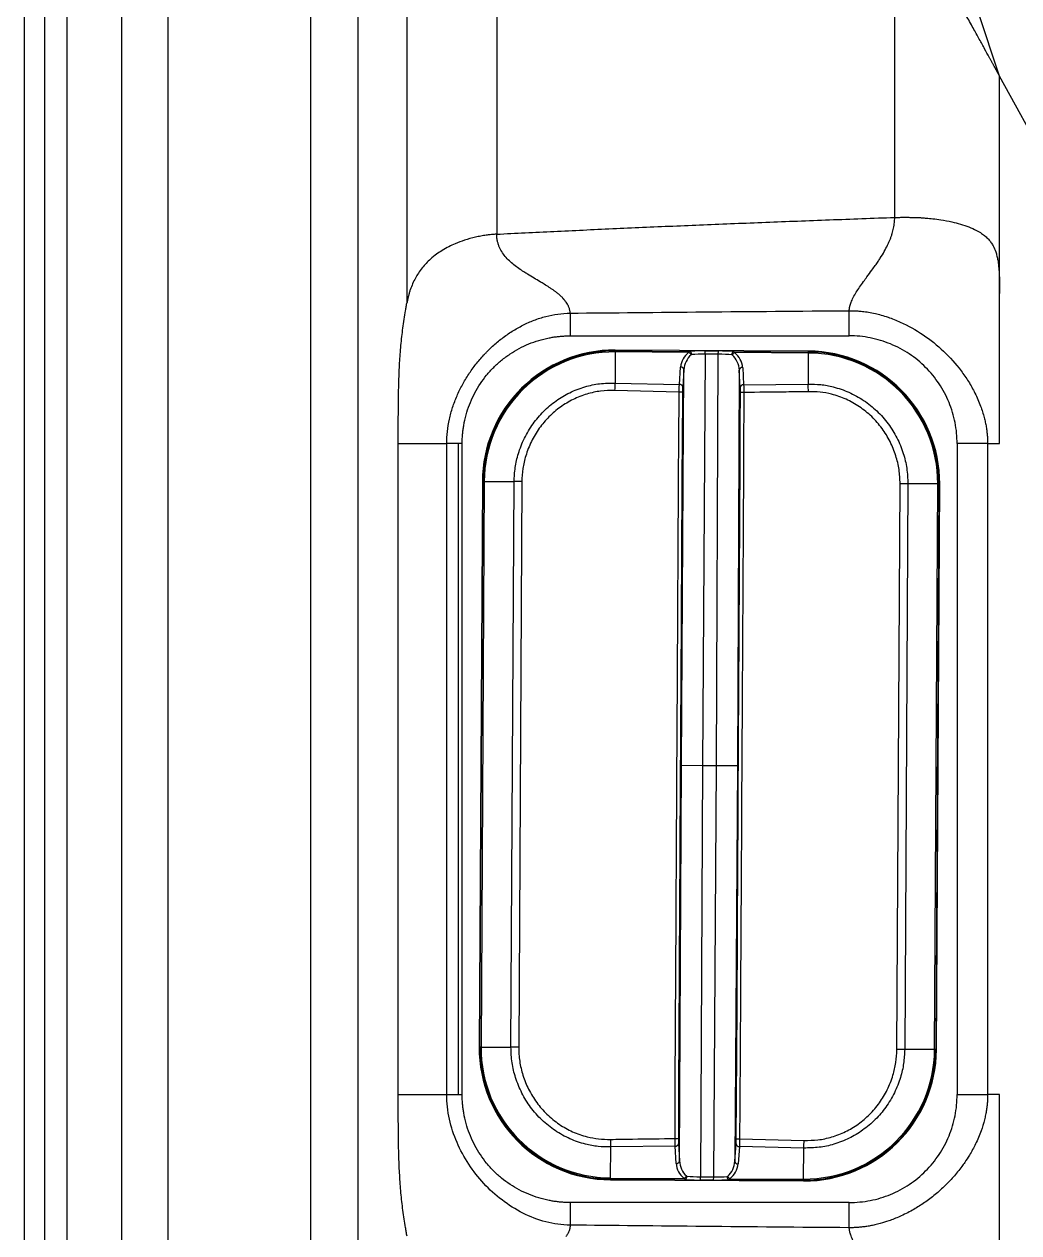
# Model space of a CAD drawing. Extents: x 525 to 613, y 487 to 635.
# Drawn here: x 525.39 to 534.34, y 559 to 569.88 of the extents above; entities that cross this region are included whole.
import ezdxf

# ---------------------------------------------------------------- set-up
doc = ezdxf.new("R2010")
doc.units = 0
doc.header["$MEASUREMENT"] = 0
doc.layers.add('1', color=4, linetype='Continuous')
doc.layers.add('STD TEST', color=3, linetype='Continuous')

# ---------------------------------------------------------------- blocks, each defined once
blk = doc.blocks.new('2023 VANGUARD')
at = {"layer": '1', "linetype": 'Continuous', "lineweight": 25}
blk.add_line((-43.571, -3), (-43.571, -84.142), dxfattribs=at)
at = {"layer": '1', "color": 3, "linetype": 'Continuous', "lineweight": 25}
for p, q in [((-43.387, -3.417), (-43.387, -83.725)), ((-43.184, -83.448), (-43.184, -3.694)), ((-42.693, -4.327), (-42.693, -82.815)), ((-42.275, -82.306), (-42.275, -4.836)), ((-40.994, -5.071), (-40.994, -37.279)), ((-40.564, -37.255), (-40.564, -5.071)), ((-40.124, -25.319), (-40.124, -13.98)), ((-39.317, -15.335), (-39.317, -24.706)), ((-35.735, -24.555), (-35.735, -21.563)), ((-34.791, -25.238), (-34.791, -23.283)), ((-34.347, -24.093), (-34.791, -23.283)), ((-38.656, -25.62), (-36.144, -25.62)), ((-38.251, -25.765), (-38.252, -26.045)), ((-38.251, -25.748), (-38.251, -25.756)), ((-36.513, -25.758), (-38.251, -25.748)), ((-38.251, -25.756), (-38.251, -25.765)), ((-38.251, -25.756), (-37.581, -25.76)), ((-37.587, -25.769), (-38.251, -25.765)), ((-37.441, -25.785), (-37.441, -25.756)), ((-37.441, -25.756), (-37.322, -25.757)), ((-37.323, -25.786), (-37.322, -25.757)), ((-37.183, -25.762), (-36.513, -25.766)), ((-36.513, -25.775), (-37.176, -25.771)), ((-36.513, -25.775), (-36.514, -26.054)), ((-36.513, -25.758), (-36.513, -25.766)), ((-36.513, -25.766), (-36.513, -25.775)), ((-37.441, -25.785), (-37.465, -29.487)), ((-37.323, -25.786), (-37.441, -25.785)), ((-37.34, -29.488), (-37.323, -25.786)), ((-37.672, -26.059), (-37.662, -25.903)), ((-37.655, -29.486), (-37.632, -25.926)), ((-37.632, -25.926), (-37.642, -26.081)), ((-37.134, -25.928), (-37.151, -29.489)), ((-37.125, -26.084), (-37.134, -25.928)), ((-37.103, -25.906), (-37.095, -26.062)), ((-38.252, -26.045), (-37.672, -26.059)), ((-37.095, -26.062), (-36.514, -26.054)), ((-37.674, -26.127), (-38.256, -26.113)), ((-40.203, -32.45), (-40.203, -26.591)), ((-39.767, -32.45), (-39.767, -26.591)), ((-39.66, -32.45), (-39.66, -26.591)), ((-39.627, -32.45), (-39.627, -26.591)), ((-35.173, -26.591), (-35.173, -32.45)), ((-34.899, -26.591), (-34.899, -32.45)), ((-39.446, -26.931), (-39.475, -32.022)), ((-39.468, -32.022), (-39.439, -26.931)), ((-39.43, -26.931), (-39.458, -32.022)), ((-39.446, -26.931), (-39.439, -26.931)), ((-39.43, -26.931), (-39.439, -26.931)), ((-39.43, -26.931), (-39.16, -26.932)), ((-39.189, -32.023), (-39.16, -26.932)), ((-39.091, -26.933), (-39.16, -26.932)), ((-39.091, -26.933), (-39.119, -32.024)), ((-35.715, -32.043), (-35.686, -26.952)), ((-35.616, -26.952), (-35.686, -26.952)), ((-35.616, -26.952), (-35.645, -32.043)), ((-35.347, -26.954), (-35.616, -26.952)), ((-35.376, -32.045), (-35.347, -26.954)), ((-35.338, -26.954), (-35.366, -32.045)), ((-35.359, -32.045), (-35.33, -26.954)), ((-35.338, -26.954), (-35.347, -26.954)), ((-35.33, -26.954), (-35.338, -26.954)), ((-37.672, -33.047), (-37.655, -29.486)), ((-37.655, -29.486), (-37.465, -29.487)), ((-37.465, -29.487), (-37.483, -33.19)), ((-37.465, -29.487), (-37.34, -29.488)), ((-37.364, -33.19), (-37.34, -29.488)), ((-37.34, -29.488), (-37.151, -29.489)), ((-37.151, -29.489), (-37.174, -33.05)), ((-39.475, -32.022), (-39.468, -32.022)), ((-39.458, -32.022), (-39.468, -32.022)), ((-39.458, -32.022), (-39.189, -32.023)), ((-39.119, -32.024), (-39.189, -32.023)), ((-35.645, -32.043), (-35.715, -32.043)), ((-35.376, -32.045), (-35.645, -32.043)), ((-35.366, -32.045), (-35.376, -32.045)), ((-35.359, -32.045), (-35.366, -32.045)), ((-34.791, -32.45), (-34.899, -32.45)), ((-37.131, -32.849), (-36.55, -32.863)), ((-38.293, -33.201), (-38.291, -32.921)), ((-37.711, -32.914), (-38.291, -32.921)), ((-37.702, -33.07), (-37.711, -32.914)), ((-37.681, -32.891), (-37.672, -33.047)), ((-37.174, -33.05), (-37.163, -32.894)), ((-37.133, -32.917), (-37.144, -33.073)), ((-36.553, -32.931), (-37.133, -32.917)), ((-36.555, -33.21), (-36.553, -32.931)), ((-38.293, -33.201), (-37.629, -33.204)), ((-38.293, -33.201), (-38.293, -33.21)), ((-37.623, -33.214), (-38.293, -33.21)), ((-38.293, -33.217), (-38.293, -33.21)), ((-38.293, -33.217), (-36.555, -33.227)), ((-37.483, -33.19), (-37.364, -33.19)), ((-37.483, -33.219), (-37.483, -33.19)), ((-37.365, -33.22), (-37.483, -33.219)), ((-37.365, -33.22), (-37.364, -33.19)), ((-36.555, -33.22), (-37.225, -33.216)), ((-37.218, -33.207), (-36.555, -33.21)), ((-36.555, -33.21), (-36.555, -33.22)), ((-36.555, -33.227), (-36.555, -33.22)), ((-36.144, -33.421), (-38.656, -33.421))]:
    blk.add_line(p, q, dxfattribs=at)
at = {"layer": '1', "color": 3, "linetype": 'Continuous', "lineweight": 25, "flags": 128}
blk.add_lwpolyline([(-34.791, -23.283), (-35.372, -21.533), (-35.956, -19.772)], dxfattribs=at)
at = {"layer": '1', "color": 3, "linetype": 'Continuous', "lineweight": 25}
for centre, radius, start, end in [((-38.257, -26.937), 1.189, 89.6767, 179.6767), ((-38.257, -26.937), 1.182, 89.6767, 179.6767), ((-38.257, -26.937), 1.172, 89.6767, 179.6767), ((-37.612, -25.811), 0.0485, 23.4544, 59.3667), ((-37.591, -25.787), 0.0287, 354.8076, 70.2668), ((-37.173, -25.789), 0.0287, 109.0866, 184.5458), ((-37.152, -25.813), 0.0485, 119.9868, 155.8991), ((-36.519, -26.947), 1.189, 359.6767, 89.6767), ((-36.519, -26.947), 1.182, 359.6767, 89.6767), ((-36.519, -26.947), 1.172, 359.6767, 89.6767), ((-37.66, -25.931), 0.0283, 10.9901, 94.123), ((-37.106, -25.934), 0.0283, 85.2304, 168.3633), ((-36.146, -26.183), 2.111, 176.2354, 178.0863), ((-37.67, -26.087), 0.0283, 10.9901, 94.123), ((-37.097, -26.09), 0.0283, 85.2304, 168.3633), ((-38.622, -26.169), 2.111, 1.2672, 3.1181), ((-37.668, -26.246), 0.119, 78.2443, 92.836), ((-37.101, -26.249), 0.119, 86.5175, 101.1092), ((-38.286, -32.028), 1.189, 179.6767, 269.6767), ((-38.286, -32.028), 1.182, 179.6767, 269.6767), ((-38.286, -32.028), 1.172, 179.6767, 269.6767), ((-36.548, -32.038), 1.172, 269.6767, 359.6767), ((-36.548, -32.038), 1.182, 269.6767, 359.6767), ((-36.548, -32.038), 1.189, 269.6767, 359.6767), ((-36.183, -32.806), 2.111, 181.2672, 183.1181), ((-37.705, -32.726), 0.119, 266.5175, 281.1092), ((-37.137, -32.73), 0.119, 258.2443, 272.836), ((-37.709, -32.886), 0.0283, 265.2304, 348.3633), ((-37.135, -32.889), 0.0283, 190.9901, 274.123), ((-38.66, -32.792), 2.111, 356.2354, 358.0863), ((-37.7, -33.042), 0.0283, 265.2304, 348.3633), ((-37.146, -33.045), 0.0283, 190.9901, 274.123), ((-37.653, -33.162), 0.0485, 299.9868, 335.8991), ((-37.632, -33.187), 0.0287, 289.0866, 4.5458), ((-37.215, -33.189), 0.0287, 174.8076, 250.2668), ((-37.194, -33.165), 0.0485, 203.4544, 239.3667)]:
    blk.add_arc(centre, radius, start, end, dxfattribs=at)
for centre, major_axis, ratio, start_param, end_param in [((-37.442, -25.914), (0.22, -0.001), 0.878974, 2.293313, 3.084043), ((-37.441, -25.775), (0.22, -0.001), 0.087624, 1.570705, 2.259727), ((-37.323, -25.776), (0.22, -0.001), 0.087624, 0.881865, 1.570888), ((-37.323, -25.915), (0.22, -0.002), 0.878974, 0.05755, 0.848279), ((-37.442, -25.937), (0.006, 0.194), 0.98006, 0.751525, 1.542255), ((-37.441, -25.805), (0.19, -0.001), 0.104015, 1.570675, 2.259698), ((-37.323, -25.806), (0.19, -0.001), 0.104015, 0.881895, 1.570917), ((-37.323, -25.938), (-0.004, 0.194), 0.98006, 4.740931, 5.531661), ((-37.482, -33.061), (0.22, -0.002), 0.878974, 3.199142, 3.989872), ((-37.482, -33.038), (-0.004, 0.194), 0.98006, 1.599338, 2.390068), ((-37.363, -33.039), (0.006, 0.194), 0.98006, 3.893117, 4.683847), ((-37.364, -33.061), (0.22, -0.001), 0.878974, 5.434906, 6.225636), ((-37.483, -33.2), (0.22, -0.001), 0.087624, 4.023458, 4.712481), ((-37.483, -33.17), (0.19, -0.001), 0.104015, 4.023487, 4.71251), ((-37.364, -33.2), (0.22, -0.001), 0.087624, 4.712297, 5.40132), ((-37.364, -33.171), (0.19, -0.001), 0.104015, 4.712268, 5.401291)]:
    blk.add_ellipse(centre, major_axis=major_axis, ratio=ratio, start_param=start_param, end_param=end_param, dxfattribs=at)
for points, knots in [([(-34.881, -21.063), (-34.878, -21.069), (-34.872, -21.082), (-34.862, -21.101), (-34.853, -21.121), (-34.843, -21.141), (-34.833, -21.161), (-34.822, -21.182), (-34.812, -21.203), (-34.801, -21.224), (-34.79, -21.246), (-34.779, -21.268), (-34.768, -21.29), (-34.756, -21.312), (-34.744, -21.335), (-34.732, -21.358), (-34.72, -21.382), (-34.708, -21.405), (-34.695, -21.429), (-34.683, -21.453), (-34.67, -21.478), (-34.657, -21.503), (-34.643, -21.528), (-34.63, -21.554), (-34.616, -21.579), (-34.602, -21.605), (-34.588, -21.632), (-34.574, -21.658), (-34.559, -21.685), (-34.544, -21.713), (-34.53, -21.74), (-34.515, -21.768), (-34.484, -21.823), (-34.438, -21.909), (-34.387, -22.001), (-34.344, -22.081), (-34.308, -22.145), (-34.272, -22.212), (-34.202, -22.338), (-34.096, -22.53), (-33.976, -22.745), (-33.888, -22.9), (-33.837, -22.99), (-33.785, -23.081), (-33.733, -23.174), (-33.679, -23.268), (-33.624, -23.363), (-33.569, -23.46), (-33.512, -23.558), (-33.455, -23.657), (-33.397, -23.757), (-33.338, -23.858), (-33.278, -23.961), (-33.218, -24.064), (-33.156, -24.169), (-33.094, -24.275), (-33.031, -24.382), (-32.967, -24.489), (-32.903, -24.598), (-32.837, -24.708), (-32.771, -24.819), (-32.704, -24.931), (-32.636, -25.044), (-32.568, -25.157), (-32.498, -25.271), (-32.428, -25.387), (-32.381, -25.464), (-32.357, -25.503)], [0, 0, 0, 0, 0.008065, 0.016129, 0.024194, 0.032258, 0.040323, 0.048387, 0.056452, 0.064516, 0.072581, 0.080646, 0.08871, 0.096775, 0.104839, 0.112904, 0.120968, 0.129033, 0.137097, 0.145162, 0.153227, 0.161291, 0.169356, 0.17742, 0.185485, 0.193549, 0.201614, 0.209679, 0.217743, 0.225808, 0.233872, 0.241937, 0.250001, 0.281657, 0.313313, 0.324553, 0.344361, 0.362711, 0.375, 0.437499, 0.499998, 0.519229, 0.53846, 0.55769, 0.576921, 0.596152, 0.615383, 0.634614, 0.653845, 0.673076, 0.692307, 0.711537, 0.730768, 0.749999, 0.76923, 0.788461, 0.807692, 0.826922, 0.846153, 0.865384, 0.884615, 0.903846, 0.923077, 0.942307, 0.961538, 0.980769, 1, 1, 1, 1]), ([(-34.791, -23.283), (-34.791, -23.282), (-34.792, -23.281), (-34.793, -23.278), (-34.795, -23.275), (-34.797, -23.272), (-34.799, -23.268), (-34.801, -23.264), (-34.803, -23.26), (-34.806, -23.255), (-34.809, -23.25), (-34.812, -23.245), (-34.815, -23.239), (-34.818, -23.233), (-34.822, -23.226), (-34.825, -23.22), (-34.829, -23.213), (-34.833, -23.205), (-34.838, -23.197), (-34.842, -23.189), (-34.847, -23.181), (-34.852, -23.172), (-34.857, -23.163), (-34.862, -23.154), (-34.867, -23.144), (-34.873, -23.134), (-34.878, -23.123), (-34.895, -23.093), (-34.926, -23.037), (-34.974, -22.949), (-35.03, -22.847), (-35.091, -22.736), (-35.156, -22.616), (-35.227, -22.488), (-35.305, -22.346), (-35.386, -22.198), (-35.471, -22.043), (-35.537, -21.922), (-35.588, -21.83), (-35.62, -21.771), (-35.655, -21.707), (-35.694, -21.637), (-35.721, -21.588), (-35.735, -21.563)], [0, 0, 0, 0, 0.005985, 0.012004, 0.018061, 0.024159, 0.0303, 0.036489, 0.042729, 0.049022, 0.055372, 0.061782, 0.068253, 0.07479, 0.081395, 0.08807, 0.094818, 0.101641, 0.108542, 0.115523, 0.122586, 0.129733, 0.136967, 0.144289, 0.151701, 0.159205, 0.166803, 0.174496, 0.224101, 0.278394, 0.337625, 0.401988, 0.463438, 0.530877, 0.604367, 0.683954, 0.757353, 0.839447, 0.865951, 0.895258, 0.927368, 0.962282, 1, 1, 1, 1]), ([(-31.612, -27.661), (-31.622, -27.642), (-31.643, -27.604), (-31.674, -27.548), (-31.704, -27.493), (-31.734, -27.439), (-31.778, -27.358), (-31.837, -27.25), (-31.935, -27.072), (-32.054, -26.851), (-32.194, -26.596), (-32.332, -26.341), (-32.467, -26.093), (-32.602, -25.845), (-32.733, -25.606), (-32.861, -25.371), (-33.027, -25.067), (-33.227, -24.7), (-33.456, -24.282), (-33.669, -23.895), (-33.875, -23.522), (-34.062, -23.184), (-34.246, -22.853), (-34.396, -22.582), (-34.522, -22.354), (-34.617, -22.185), (-34.696, -22.042), (-34.761, -21.924), (-34.807, -21.842), (-34.839, -21.785), (-34.86, -21.747), (-34.88, -21.712), (-34.899, -21.678), (-34.911, -21.657), (-34.916, -21.647)], [0, 0, 0, 0, 0.006446, 0.012794, 0.019044, 0.025196, 0.031249, 0.046967, 0.0625, 0.093441, 0.125003, 0.154671, 0.187504, 0.218096, 0.250004, 0.281375, 0.312505, 0.375003, 0.437502, 0.500002, 0.558458, 0.625004, 0.68105, 0.749998, 0.794814, 0.836479, 0.874997, 0.907819, 0.937498, 0.950599, 0.9634, 0.9759, 0.9881, 1, 1, 1, 1]), ([(-39.317, -24.706), (-39.231, -24.701), (-39.06, -24.693), (-38.8, -24.68), (-38.538, -24.668), (-38.272, -24.655), (-38.003, -24.643), (-37.73, -24.632), (-37.455, -24.62), (-37.176, -24.609), (-36.894, -24.598), (-36.609, -24.587), (-36.32, -24.576), (-36.028, -24.565), (-35.833, -24.558), (-35.735, -24.555)], [0, 0, 0, 0, 0.071541, 0.143979, 0.217314, 0.291545, 0.366673, 0.442698, 0.519621, 0.59744, 0.676157, 0.755771, 0.836283, 0.917693, 1, 1, 1, 1]), ([(-36.144, -25.394), (-36.144, -25.391), (-36.144, -25.387), (-36.143, -25.379), (-36.142, -25.371), (-36.141, -25.363), (-36.139, -25.355), (-36.137, -25.346), (-36.134, -25.338), (-36.131, -25.329), (-36.124, -25.309), (-36.109, -25.275), (-36.082, -25.229), (-36.05, -25.182), (-36.018, -25.136), (-35.98, -25.085), (-35.945, -25.036), (-35.911, -24.989), (-35.886, -24.953), (-35.858, -24.911), (-35.829, -24.863), (-35.804, -24.815), (-35.787, -24.779), (-35.776, -24.753), (-35.766, -24.727), (-35.758, -24.701), (-35.751, -24.676), (-35.745, -24.651), (-35.74, -24.626), (-35.737, -24.602), (-35.735, -24.578), (-35.735, -24.563), (-35.735, -24.555)], [0, 0, 0, 0, 0.011842, 0.023809, 0.035914, 0.048165, 0.060574, 0.073151, 0.085905, 0.098845, 0.111979, 0.173647, 0.240384, 0.29975, 0.367619, 0.421336, 0.49867, 0.551855, 0.59567, 0.630051, 0.698196, 0.758122, 0.785553, 0.812177, 0.838019, 0.863107, 0.887474, 0.911159, 0.934204, 0.956656, 0.978569, 1, 1, 1, 1]), ([(-35.735, -24.555), (-35.728, -24.555), (-35.716, -24.554), (-35.698, -24.554), (-35.679, -24.554), (-35.661, -24.553), (-35.643, -24.553), (-35.625, -24.553), (-35.608, -24.554), (-35.59, -24.554), (-35.572, -24.554), (-35.555, -24.555), (-35.538, -24.555), (-35.515, -24.556), (-35.486, -24.558), (-35.453, -24.561), (-35.421, -24.564), (-35.377, -24.568), (-35.308, -24.577), (-35.224, -24.593), (-35.14, -24.614), (-35.066, -24.639), (-35.003, -24.668), (-34.955, -24.696), (-34.919, -24.723), (-34.891, -24.75), (-34.868, -24.779), (-34.845, -24.815), (-34.827, -24.856), (-34.815, -24.901), (-34.806, -24.941), (-34.8, -24.983), (-34.796, -25.03), (-34.793, -25.081), (-34.792, -25.125), (-34.791, -25.161), (-34.791, -25.186), (-34.791, -25.212), (-34.791, -25.23), (-34.791, -25.238)], [0, 0, 0, 0, 0.010689, 0.021328, 0.031917, 0.042456, 0.052946, 0.063388, 0.073781, 0.084127, 0.094426, 0.104678, 0.114884, 0.125044, 0.145, 0.167685, 0.186427, 0.203981, 0.250078, 0.318937, 0.375047, 0.437198, 0.499971, 0.548278, 0.587012, 0.625083, 0.660815, 0.695238, 0.750023, 0.781869, 0.812468, 0.844323, 0.875008, 0.907536, 0.940252, 0.955099, 0.969973, 0.984924, 1, 1, 1, 1]), ([(-39.317, -24.706), (-39.321, -24.706), (-39.332, -24.707), (-39.352, -24.708), (-39.379, -24.711), (-39.417, -24.715), (-39.46, -24.723), (-39.527, -24.736), (-39.604, -24.758), (-39.684, -24.788), (-39.751, -24.819), (-39.806, -24.851), (-39.862, -24.887), (-39.924, -24.937), (-39.979, -24.995), (-40.021, -25.054), (-40.05, -25.101), (-40.074, -25.151), (-40.092, -25.196), (-40.104, -25.233), (-40.111, -25.261), (-40.118, -25.29), (-40.122, -25.309), (-40.124, -25.319)], [0, 0, 0, 0, 0.010265, 0.026812, 0.049641, 0.078753, 0.120894, 0.16012, 0.250394, 0.327353, 0.385347, 0.449459, 0.505708, 0.57456, 0.681371, 0.738696, 0.787912, 0.841908, 0.896537, 0.922418, 0.94829, 0.97415, 1, 1, 1, 1]), ([(-38.723, -25.28), (-38.725, -25.278), (-38.729, -25.273), (-38.737, -25.265), (-38.747, -25.256), (-38.762, -25.244), (-38.779, -25.23), (-38.8, -25.214), (-38.821, -25.2), (-38.85, -25.18), (-38.886, -25.158), (-38.931, -25.13), (-38.982, -25.101), (-39.031, -25.071), (-39.076, -25.042), (-39.118, -25.015), (-39.162, -24.982), (-39.203, -24.946), (-39.241, -24.907), (-39.273, -24.863), (-39.294, -24.822), (-39.304, -24.791), (-39.309, -24.774), (-39.312, -24.759), (-39.315, -24.742), (-39.316, -24.724), (-39.317, -24.712), (-39.317, -24.706)], [0, 0, 0, 0, 0.0111544, 0.0252482, 0.0422835, 0.0622622, 0.0955061, 0.1248055, 0.1546296, 0.1876677, 0.2504621, 0.3023719, 0.3752988, 0.4533084, 0.500055, 0.5627503, 0.6255508, 0.6881336, 0.7505088, 0.8127031, 0.8748962, 0.906213, 0.9229619, 0.9376099, 0.9584077, 0.9792051, 1, 1, 1, 1]), ([(-34.791, -26.591), (-34.791, -26.535), (-34.791, -26.452), (-34.791, -26.339), (-34.791, -26.259), (-34.791, -26.172), (-34.791, -26.088), (-34.791, -25.999), (-34.791, -25.887), (-34.791, -25.746), (-34.791, -25.577), (-34.791, -25.435), (-34.791, -25.322), (-34.791, -25.266), (-34.791, -25.238)], [0, 0, 0, 0, 0.125, 0.183713, 0.25, 0.304057, 0.375, 0.4375, 0.5, 0.625, 0.75, 0.875, 0.939037, 1, 1, 1, 1]), ([(-40.203, -26.591), (-40.203, -26.538), (-40.203, -26.43), (-40.202, -26.269), (-40.2, -26.108), (-40.196, -25.973), (-40.191, -25.866), (-40.186, -25.785), (-40.179, -25.707), (-40.171, -25.628), (-40.161, -25.55), (-40.151, -25.472), (-40.14, -25.407), (-40.132, -25.362), (-40.128, -25.337), (-40.125, -25.324), (-40.124, -25.319)], [0, 0, 0, 0, 0.125004, 0.250007, 0.375009, 0.500005, 0.564237, 0.625005, 0.688298, 0.749998, 0.810973, 0.875003, 0.937501, 0.968749, 0.98575, 1, 1, 1, 1]), ([(-38.707, -25.298), (-38.709, -25.296), (-38.711, -25.293), (-38.715, -25.289), (-38.72, -25.285), (-38.722, -25.282), (-38.724, -25.281)], [0, 0, 0, 0, 0.2474752, 0.4965373, 0.7473347, 1, 1, 1, 1]), ([(-38.698, -25.31), (-38.7, -25.308), (-38.703, -25.304), (-38.706, -25.3), (-38.707, -25.298)], [0, 0, 0, 0, 0.512768, 1, 1, 1, 1]), ([(-38.656, -25.416), (-38.656, -25.414), (-38.656, -25.409), (-38.657, -25.4), (-38.659, -25.389), (-38.662, -25.376), (-38.667, -25.363), (-38.672, -25.35), (-38.68, -25.335), (-38.689, -25.321), (-38.695, -25.312), (-38.697, -25.309)], [0, 0, 0, 0, 0.062693, 0.145525, 0.248515, 0.388456, 0.49902, 0.611613, 0.75013, 0.910309, 1, 1, 1, 1]), ([(-39.767, -26.591), (-39.767, -26.554), (-39.763, -26.481), (-39.744, -26.371), (-39.715, -26.264), (-39.676, -26.16), (-39.635, -26.077), (-39.599, -26.013), (-39.569, -25.966), (-39.538, -25.92), (-39.493, -25.861), (-39.455, -25.816), (-39.423, -25.782), (-39.41, -25.769), (-39.388, -25.746), (-39.341, -25.701), (-39.27, -25.642), (-39.179, -25.578), (-39.083, -25.524), (-38.981, -25.478), (-38.876, -25.444), (-38.767, -25.422), (-38.693, -25.417), (-38.656, -25.416)], [0, 0, 0, 0, 0.0625, 0.125, 0.1875, 0.25, 0.3125, 0.34375, 0.375, 0.40625, 0.4375, 0.5, 0.507812, 0.515625, 0.53125, 0.5625, 0.625, 0.6875, 0.75, 0.8125, 0.875, 0.9375, 1, 1, 1, 1]), ([(-38.656, -25.416), (-38.656, -25.442), (-38.656, -25.474), (-38.656, -25.544), (-38.656, -25.582), (-38.656, -25.62)], [0, 0, 0, 0, 0.5, 0.5, 1, 1, 1, 1]), ([(-36.144, -25.62), (-36.144, -25.576), (-36.144, -25.532), (-36.144, -25.453), (-36.144, -25.419), (-36.144, -25.394)], [0, 0, 0, 0, 0.5, 0.5, 1, 1, 1, 1]), ([(-36.144, -25.394), (-36.138, -25.394), (-36.125, -25.394), (-36.105, -25.394), (-36.086, -25.395), (-36.066, -25.396), (-36.046, -25.398), (-36.014, -25.401), (-35.968, -25.408), (-35.912, -25.419), (-35.853, -25.434), (-35.797, -25.451), (-35.739, -25.473), (-35.63, -25.519), (-35.475, -25.606), (-35.291, -25.755), (-35.159, -25.902), (-35.08, -26.015), (-35.04, -26.083), (-35.002, -26.156), (-34.962, -26.246), (-34.934, -26.336), (-34.919, -26.398), (-34.911, -26.44), (-34.905, -26.48), (-34.901, -26.518), (-34.899, -26.555), (-34.899, -26.58), (-34.899, -26.591)], [0, 0, 0, 0, 0.0100044, 0.0201793, 0.0305219, 0.0410289, 0.0516972, 0.062523, 0.0922322, 0.1250598, 0.1530486, 0.1875805, 0.2188472, 0.2501165, 0.37503, 0.4999624, 0.6248901, 0.6874079, 0.7185874, 0.7499334, 0.8177892, 0.8749419, 0.8978429, 0.9199217, 0.9411786, 0.9616129, 0.9812218, 1, 1, 1, 1]), ([(-39.627, -26.591), (-39.627, -26.585), (-39.627, -26.572), (-39.627, -26.553), (-39.626, -26.534), (-39.625, -26.515), (-39.623, -26.496), (-39.621, -26.477), (-39.618, -26.458), (-39.616, -26.439), (-39.612, -26.42), (-39.604, -26.377), (-39.587, -26.308), (-39.555, -26.219), (-39.514, -26.132), (-39.465, -26.05), (-39.409, -25.974), (-39.345, -25.903), (-39.274, -25.839), (-39.197, -25.782), (-39.115, -25.733), (-39.029, -25.692), (-38.939, -25.66), (-38.865, -25.642), (-38.808, -25.632), (-38.77, -25.627), (-38.732, -25.623), (-38.694, -25.621), (-38.669, -25.62), (-38.656, -25.62)], [0, 0, 0, 0, 0.012535, 0.025055, 0.037565, 0.050071, 0.062576, 0.075086, 0.087605, 0.100139, 0.112691, 0.125268, 0.187863, 0.250276, 0.312645, 0.375175, 0.437677, 0.500003, 0.56232, 0.624832, 0.687352, 0.749731, 0.812131, 0.874753, 0.899879, 0.924928, 0.949939, 0.97495, 1, 1, 1, 1]), ([(-35.173, -26.591), (-35.173, -26.56), (-35.176, -26.496), (-35.194, -26.37), (-35.24, -26.217), (-35.331, -26.048), (-35.452, -25.9), (-35.6, -25.778), (-35.77, -25.688), (-35.953, -25.633), (-36.08, -25.62), (-36.144, -25.62)], [0, 0, 0, 0, 0.0625, 0.125, 0.25, 0.375, 0.5, 0.625, 0.75, 0.875, 1, 1, 1, 1]), ([(-37.587, -25.769), (-37.587, -25.768), (-37.585, -25.764), (-37.583, -25.761), (-37.581, -25.76), (-37.581, -25.76)], [0, 0, 0, 0, 0.200723, 0.75275, 1, 1, 1, 1]), ([(-37.183, -25.762), (-37.182, -25.762), (-37.179, -25.764), (-37.178, -25.768), (-37.176, -25.771)], [0, 0, 0, 0, 0.423625, 1, 1, 1, 1]), ([(-37.562, -25.789), (-37.563, -25.789), (-37.565, -25.79), (-37.566, -25.791), (-37.567, -25.791), (-37.567, -25.791)], [0, 0, 0, 0, 0.556675, 0.809847, 1, 1, 1, 1]), ([(-37.197, -25.793), (-37.197, -25.793), (-37.199, -25.792), (-37.201, -25.791), (-37.202, -25.791)], [0, 0, 0, 0, 0.561663, 1, 1, 1, 1]), ([(-39.16, -26.932), (-39.158, -26.89), (-39.154, -26.805), (-39.123, -26.673), (-39.071, -26.54), (-38.994, -26.412), (-38.898, -26.298), (-38.786, -26.203), (-38.66, -26.128), (-38.528, -26.077), (-38.39, -26.047), (-38.299, -26.045), (-38.252, -26.045)], [0, 0, 0, 0, 0.089523, 0.180952, 0.285721, 0.393378, 0.495975, 0.601402, 0.702303, 0.806003, 0.901768, 1, 1, 1, 1]), ([(-37.674, -26.127), (-37.674, -26.114), (-37.674, -26.09), (-37.673, -26.069), (-37.672, -26.06), (-37.672, -26.059)], [0, 0, 0, 0, 0.499185, 0.929346, 1, 1, 1, 1]), ([(-37.642, -26.081), (-37.642, -26.082), (-37.643, -26.088), (-37.644, -26.103), (-37.644, -26.12), (-37.644, -26.129)], [0, 0, 0, 0, 0.070662, 0.500839, 1, 1, 1, 1]), ([(-37.124, -26.132), (-37.124, -26.131), (-37.124, -26.122), (-37.124, -26.104), (-37.124, -26.091), (-37.125, -26.084)], [0, 0, 0, 0, 0.071649, 0.502063, 1, 1, 1, 1]), ([(-37.095, -26.062), (-37.094, -26.071), (-37.094, -26.089), (-37.093, -26.115), (-37.093, -26.128), (-37.093, -26.13)], [0, 0, 0, 0, 0.497914, 0.928348, 1, 1, 1, 1]), ([(-36.514, -26.054), (-36.476, -26.055), (-36.4, -26.056), (-36.276, -26.08), (-36.145, -26.125), (-36.012, -26.198), (-35.892, -26.294), (-35.791, -26.409), (-35.711, -26.538), (-35.656, -26.673), (-35.622, -26.813), (-35.618, -26.906), (-35.616, -26.952)], [0, 0, 0, 0, 0.080362, 0.162168, 0.266785, 0.374574, 0.481655, 0.592006, 0.696454, 0.803794, 0.900718, 1, 1, 1, 1]), ([(-38.256, -26.113), (-38.298, -26.113), (-38.382, -26.114), (-38.508, -26.142), (-38.63, -26.19), (-38.746, -26.259), (-38.849, -26.347), (-38.937, -26.451), (-39.008, -26.57), (-39.056, -26.693), (-39.085, -26.815), (-39.089, -26.894), (-39.091, -26.933)], [0, 0, 0, 0, 0.096743, 0.193491, 0.295703, 0.397932, 0.502039, 0.606159, 0.712689, 0.819234, 0.909633, 1, 1, 1, 1]), ([(-37.712, -32.846), (-37.712, -32.733), (-37.711, -32.506), (-37.709, -32.053), (-37.704, -31.259), (-37.7, -30.488), (-37.695, -29.581), (-37.69, -28.688), (-37.684, -27.666), (-37.68, -26.786), (-37.676, -26.347), (-37.674, -26.127)], [0, 0, 0, 0, 0.050521, 0.101106, 0.202396, 0.404979, 0.44546, 0.607388, 0.803661, 0.901797, 1, 1, 1, 1]), ([(-37.644, -26.129), (-37.646, -26.351), (-37.65, -26.794), (-37.653, -27.46), (-37.659, -28.57), (-37.667, -29.912), (-37.674, -31.182), (-37.678, -31.938), (-37.681, -32.391), (-37.681, -32.693), (-37.682, -32.844)], [0, 0, 0, 0, 0.099095, 0.198274, 0.29746, 0.595095, 0.797509, 0.865024, 0.932533, 1, 1, 1, 1]), ([(-37.162, -32.846), (-37.16, -32.625), (-37.156, -32.182), (-37.152, -31.516), (-37.147, -30.405), (-37.139, -29.064), (-37.132, -27.793), (-37.127, -27.038), (-37.125, -26.585), (-37.124, -26.283), (-37.124, -26.132)], [0, 0, 0, 0, 0.099095, 0.198274, 0.29746, 0.595095, 0.797509, 0.865024, 0.932533, 1, 1, 1, 1]), ([(-37.093, -26.13), (-37.094, -26.243), (-37.094, -26.469), (-37.096, -26.923), (-37.101, -27.717), (-37.105, -28.488), (-37.111, -29.395), (-37.115, -30.288), (-37.122, -31.31), (-37.126, -32.19), (-37.13, -32.629), (-37.131, -32.849)], [0, 0, 0, 0, 0.0505206, 0.1011062, 0.2023962, 0.4049787, 0.4454605, 0.6073876, 0.8036607, 0.9017972, 1, 1, 1, 1]), ([(-36.512, -26.123), (-36.578, -26.124), (-36.772, -26.128), (-36.966, -26.129), (-37.093, -26.13)], [0, 0, 0, 0, 0.34374, 1, 1, 1, 1]), ([(-35.686, -26.952), (-35.688, -26.909), (-35.692, -26.824), (-35.723, -26.696), (-35.773, -26.571), (-35.846, -26.451), (-35.939, -26.345), (-36.049, -26.256), (-36.171, -26.188), (-36.292, -26.146), (-36.406, -26.124), (-36.477, -26.123), (-36.512, -26.123)], [0, 0, 0, 0, 0.0980176, 0.1960787, 0.3022886, 0.4084849, 0.5172942, 0.6260902, 0.7321893, 0.83827, 0.9191361, 1, 1, 1, 1]), ([(-40.203, -26.591), (-40.198, -26.591), (-40.186, -26.591), (-40.166, -26.591), (-40.145, -26.591), (-40.123, -26.591), (-40.098, -26.591), (-40.064, -26.591), (-40.019, -26.591), (-39.969, -26.591), (-39.928, -26.591), (-39.897, -26.591), (-39.865, -26.591), (-39.832, -26.591), (-39.8, -26.591), (-39.778, -26.591), (-39.767, -26.591)], [0, 0, 0, 0, 0.0624999, 0.1249999, 0.1874999, 0.2499999, 0.3124999, 0.3749999, 0.4999999, 0.6249999, 0.6874999, 0.7499999, 0.8124999, 0.8749999, 0.9374999, 0.9999999, 0.9999999, 0.9999999, 0.9999999]), ([(-34.899, -26.591), (-34.902, -26.591), (-34.911, -26.591), (-34.941, -26.591), (-34.962, -26.591), (-35.012, -26.591), (-35.041, -26.591), (-35.105, -26.591), (-35.139, -26.591), (-35.173, -26.591)], [0, 0, 0, 0, 0.25, 0.25, 0.5, 0.5, 0.75, 0.75, 1, 1, 1, 1]), ([(-34.899, -26.591), (-34.894, -26.591), (-34.885, -26.591), (-34.872, -26.591), (-34.858, -26.591), (-34.846, -26.591), (-34.837, -26.591), (-34.828, -26.591), (-34.818, -26.591), (-34.804, -26.591), (-34.795, -26.591), (-34.791, -26.591)], [0, 0, 0, 0, 0.125, 0.25, 0.375, 0.5, 0.590426, 0.625, 0.75, 0.873872, 1, 1, 1, 1]), ([(-38.291, -32.921), (-38.329, -32.921), (-38.405, -32.919), (-38.529, -32.896), (-38.661, -32.851), (-38.793, -32.778), (-38.913, -32.681), (-39.014, -32.567), (-39.094, -32.437), (-39.149, -32.302), (-39.183, -32.163), (-39.187, -32.07), (-39.189, -32.023)], [0, 0, 0, 0, 0.080362, 0.162168, 0.266785, 0.374574, 0.481655, 0.592006, 0.696454, 0.803794, 0.900718, 1, 1, 1, 1]), ([(-39.119, -32.024), (-39.118, -32.066), (-39.114, -32.151), (-39.083, -32.279), (-39.033, -32.404), (-38.96, -32.523), (-38.867, -32.63), (-38.758, -32.719), (-38.635, -32.788), (-38.515, -32.829), (-38.399, -32.851), (-38.329, -32.853), (-38.294, -32.853)], [0, 0, 0, 0, 0.096835, 0.196075, 0.300852, 0.408482, 0.515663, 0.626091, 0.730594, 0.838273, 0.918398, 1, 1, 1, 1]), ([(-35.645, -32.043), (-35.647, -32.086), (-35.651, -32.171), (-35.682, -32.302), (-35.734, -32.436), (-35.811, -32.564), (-35.908, -32.678), (-36.019, -32.772), (-36.145, -32.847), (-36.278, -32.899), (-36.415, -32.929), (-36.507, -32.93), (-36.553, -32.931)], [0, 0, 0, 0, 0.089523, 0.180952, 0.285721, 0.393378, 0.495975, 0.601402, 0.702303, 0.806003, 0.901768, 1, 1, 1, 1]), ([(-36.55, -32.863), (-36.508, -32.862), (-36.424, -32.861), (-36.299, -32.834), (-36.176, -32.786), (-36.061, -32.718), (-35.957, -32.63), (-35.869, -32.526), (-35.798, -32.406), (-35.75, -32.284), (-35.721, -32.161), (-35.717, -32.083), (-35.715, -32.043)], [0, 0, 0, 0, 0.095477, 0.193492, 0.294289, 0.397934, 0.500621, 0.606162, 0.711252, 0.819238, 0.908705, 1, 1, 1, 1]), ([(-40.124, -33.723), (-40.125, -33.717), (-40.128, -33.705), (-40.132, -33.679), (-40.14, -33.634), (-40.151, -33.57), (-40.161, -33.492), (-40.174, -33.387), (-40.186, -33.255), (-40.195, -33.095), (-40.2, -32.934), (-40.202, -32.773), (-40.203, -32.611), (-40.203, -32.504), (-40.203, -32.45)], [0, 0, 0, 0, 0.014111, 0.031252, 0.062502, 0.125004, 0.188178, 0.25001, 0.374988, 0.499977, 0.624978, 0.749984, 0.874992, 1, 1, 1, 1]), ([(-40.203, -32.45), (-40.182, -32.45), (-40.155, -32.45), (-40.093, -32.45), (-40.057, -32.45), (-39.979, -32.45), (-39.937, -32.45), (-39.852, -32.45), (-39.809, -32.45), (-39.767, -32.45)], [0, 0, 0, 0, 0.25, 0.25, 0.5, 0.5, 0.75, 0.75, 1, 1, 1, 1]), ([(-38.656, -33.625), (-38.73, -33.624), (-38.804, -33.614), (-38.947, -33.577), (-39.016, -33.55), (-39.148, -33.483), (-39.21, -33.443), (-39.328, -33.354), (-39.437, -33.254), (-39.574, -33.079), (-39.68, -32.883), (-39.75, -32.672), (-39.767, -32.524), (-39.767, -32.45)], [0, 0, 0, 0, 0.125, 0.125, 0.25, 0.25, 0.375, 0.375, 0.5, 0.625, 0.75, 0.875, 1, 1, 1, 1]), ([(-38.656, -33.421), (-38.663, -33.421), (-38.675, -33.421), (-38.694, -33.421), (-38.713, -33.42), (-38.732, -33.419), (-38.751, -33.417), (-38.77, -33.415), (-38.789, -33.412), (-38.808, -33.41), (-38.827, -33.406), (-38.871, -33.398), (-38.939, -33.381), (-39.029, -33.349), (-39.115, -33.308), (-39.197, -33.259), (-39.274, -33.203), (-39.345, -33.139), (-39.409, -33.068), (-39.465, -32.991), (-39.514, -32.909), (-39.555, -32.823), (-39.587, -32.733), (-39.606, -32.659), (-39.616, -32.602), (-39.621, -32.565), (-39.625, -32.527), (-39.627, -32.488), (-39.627, -32.463), (-39.627, -32.45)], [0, 0, 0, 0, 0.012535, 0.025055, 0.037565, 0.050071, 0.062576, 0.075086, 0.087605, 0.100139, 0.112691, 0.125268, 0.187863, 0.250276, 0.312645, 0.375175, 0.437677, 0.500003, 0.56232, 0.624832, 0.687352, 0.749731, 0.812131, 0.874753, 0.899879, 0.924928, 0.949939, 0.97495, 1, 1, 1, 1]), ([(-36.144, -33.421), (-36.08, -33.421), (-35.953, -33.409), (-35.77, -33.354), (-35.6, -33.263), (-35.452, -33.142), (-35.331, -32.994), (-35.24, -32.824), (-35.194, -32.672), (-35.176, -32.546), (-35.173, -32.482), (-35.173, -32.45)], [0, 0, 0, 0, 0.125, 0.25, 0.375, 0.5, 0.625, 0.75, 0.875, 0.9375, 1, 1, 1, 1]), ([(-34.899, -32.45), (-34.899, -32.456), (-34.899, -32.469), (-34.899, -32.488), (-34.9, -32.507), (-34.902, -32.527), (-34.904, -32.547), (-34.906, -32.568), (-34.909, -32.589), (-34.913, -32.61), (-34.917, -32.632), (-34.922, -32.654), (-34.933, -32.703), (-34.958, -32.784), (-34.996, -32.874), (-35.033, -32.945), (-35.065, -33.001), (-35.098, -33.052), (-35.133, -33.101), (-35.168, -33.145), (-35.207, -33.192), (-35.248, -33.236), (-35.305, -33.293), (-35.381, -33.36), (-35.477, -33.431), (-35.579, -33.494), (-35.682, -33.546), (-35.78, -33.585), (-35.855, -33.608), (-35.911, -33.622), (-35.954, -33.631), (-35.994, -33.638), (-36.033, -33.642), (-36.071, -33.646), (-36.108, -33.648), (-36.132, -33.648), (-36.144, -33.648)], [0, 0, 0, 0, 0.0097761, 0.019786, 0.030028, 0.0405006, 0.0512027, 0.0621335, 0.0732925, 0.0846793, 0.0962939, 0.1081364, 0.1202068, 0.1756459, 0.2428413, 0.273424, 0.3038794, 0.3447376, 0.3687391, 0.4010068, 0.4331452, 0.465125, 0.4969256, 0.5620841, 0.6256296, 0.6851757, 0.7530135, 0.8089942, 0.8508285, 0.8777911, 0.8998024, 0.9212135, 0.9419792, 0.9620534, 0.9814019, 1, 1, 1, 1]), ([(-35.173, -32.45), (-35.139, -32.45), (-35.105, -32.45), (-35.041, -32.45), (-35.012, -32.45), (-34.962, -32.45), (-34.941, -32.45), (-34.911, -32.45), (-34.902, -32.45), (-34.899, -32.45)], [0, 0, 0, 0, 0.25, 0.25, 0.5, 0.5, 0.75, 0.75, 1, 1, 1, 1]), ([(-34.791, -33.803), (-34.791, -33.776), (-34.791, -33.719), (-34.791, -33.607), (-34.791, -33.465), (-34.791, -33.296), (-34.791, -33.127), (-34.791, -32.958), (-34.791, -32.788), (-34.791, -32.619), (-34.791, -32.507), (-34.791, -32.45)], [0, 0, 0, 0, 0.061351, 0.125, 0.25, 0.375, 0.5, 0.625, 0.75, 0.875, 1, 1, 1, 1]), ([(-38.294, -32.853), (-38.227, -32.852), (-38.033, -32.848), (-37.839, -32.846), (-37.712, -32.846)], [0, 0, 0, 0, 0.34374, 1, 1, 1, 1]), ([(-37.711, -32.914), (-37.711, -32.904), (-37.712, -32.886), (-37.712, -32.86), (-37.712, -32.847), (-37.712, -32.846)], [0, 0, 0, 0, 0.499095, 0.929538, 1, 1, 1, 1]), ([(-37.682, -32.844), (-37.682, -32.845), (-37.682, -32.854), (-37.682, -32.872), (-37.681, -32.885), (-37.681, -32.891)], [0, 0, 0, 0, 0.070459, 0.500882, 1, 1, 1, 1]), ([(-37.163, -32.894), (-37.163, -32.893), (-37.163, -32.887), (-37.162, -32.872), (-37.162, -32.855), (-37.162, -32.846)], [0, 0, 0, 0, 0.0719484, 0.5021147, 1, 1, 1, 1]), ([(-37.131, -32.849), (-37.132, -32.862), (-37.132, -32.886), (-37.133, -32.907), (-37.133, -32.916), (-37.133, -32.917)], [0, 0, 0, 0, 0.497909, 0.92806, 1, 1, 1, 1]), ([(-37.623, -33.214), (-37.624, -33.213), (-37.626, -33.212), (-37.628, -33.207), (-37.629, -33.204)], [0, 0, 0, 0, 0.423625, 1, 1, 1, 1]), ([(-37.609, -33.182), (-37.608, -33.183), (-37.606, -33.184), (-37.605, -33.184), (-37.604, -33.184)], [0, 0, 0, 0, 0.561663, 1, 1, 1, 1]), ([(-37.244, -33.187), (-37.243, -33.186), (-37.241, -33.186), (-37.239, -33.185), (-37.239, -33.185), (-37.238, -33.184)], [0, 0, 0, 0, 0.556675, 0.809847, 1, 1, 1, 1]), ([(-37.218, -33.207), (-37.219, -33.208), (-37.22, -33.212), (-37.222, -33.215), (-37.224, -33.216), (-37.225, -33.216)], [0, 0, 0, 0, 0.200723, 0.75275, 1, 1, 1, 1]), ([(-38.656, -33.421), (-38.656, -33.46), (-38.656, -33.498), (-38.656, -33.568), (-38.656, -33.599), (-38.656, -33.625)], [0, 0, 0, 0, 0.5, 0.5, 1, 1, 1, 1]), ([(-36.144, -33.648), (-36.144, -33.623), (-36.144, -33.588), (-36.144, -33.51), (-36.144, -33.466), (-36.144, -33.421)], [0, 0, 0, 0, 0.5, 0.5, 1, 1, 1, 1]), ([(-38.656, -33.625), (-38.656, -33.627), (-38.656, -33.632), (-38.657, -33.639), (-38.658, -33.647), (-38.659, -33.654), (-38.661, -33.661), (-38.663, -33.669), (-38.667, -33.678), (-38.671, -33.689), (-38.678, -33.703), (-38.685, -33.715), (-38.691, -33.724), (-38.694, -33.728)], [0, 0, 0, 0, 0.0701942, 0.1406065, 0.211333, 0.2824684, 0.3541057, 0.4263353, 0.4992455, 0.624751, 0.7503371, 0.8754467, 1, 1, 1, 1]), ([(-35.735, -34.487), (-35.735, -34.483), (-35.735, -34.475), (-35.735, -34.463), (-35.736, -34.451), (-35.737, -34.439), (-35.739, -34.426), (-35.741, -34.414), (-35.743, -34.402), (-35.745, -34.389), (-35.748, -34.376), (-35.755, -34.347), (-35.771, -34.299), (-35.797, -34.238), (-35.829, -34.179), (-35.862, -34.124), (-35.9, -34.068), (-35.936, -34.017), (-35.969, -33.971), (-35.994, -33.937), (-36.022, -33.901), (-36.05, -33.86), (-36.082, -33.812), (-36.109, -33.767), (-36.125, -33.731), (-36.134, -33.706), (-36.138, -33.69), (-36.141, -33.675), (-36.143, -33.661), (-36.144, -33.652), (-36.144, -33.648)], [0, 0, 0, 0, 0.010878, 0.021867, 0.032974, 0.044206, 0.055572, 0.067078, 0.078731, 0.090538, 0.102503, 0.114635, 0.175812, 0.241854, 0.301821, 0.369929, 0.425073, 0.501307, 0.555526, 0.599187, 0.632371, 0.700279, 0.75961, 0.826398, 0.887966, 0.911428, 0.934307, 0.956657, 0.978534, 1, 1, 1, 1])]:
    blk.add_open_spline(points, degree=3, knots=knots, dxfattribs=at)
for points in [[(-38.656, -25.416), (-37.882, -25.409), (-37.044, -25.401), (-36.144, -25.394)], [(-39.66, -26.591), (-39.695, -26.591), (-39.731, -26.591), (-39.767, -26.591)], [(-39.627, -26.591), (-39.638, -26.591), (-39.649, -26.591), (-39.66, -26.591)], [(-39.767, -32.45), (-39.731, -32.45), (-39.695, -32.45), (-39.66, -32.45)], [(-39.66, -32.45), (-39.649, -32.45), (-39.638, -32.45), (-39.627, -32.45)], [(-36.144, -33.648), (-37.044, -33.641), (-37.882, -33.633), (-38.656, -33.625)]]:
    blk.add_open_spline(points, degree=3, dxfattribs=at)
blk = doc.blocks.new('2026 Vanguard')
at = {"layer": 'STD TEST', "color": 1}
blk.add_blockref('2023 VANGUARD', (44.161, 88.209), dxfattribs=at)

msp = doc.modelspace()

# ---------------------------------------------------------------- block references
at = {"layer": '1'}
msp.add_blockref('2026 Vanguard', (524.798, 504.482), dxfattribs=at)

doc.saveas('drawing.dxf')
